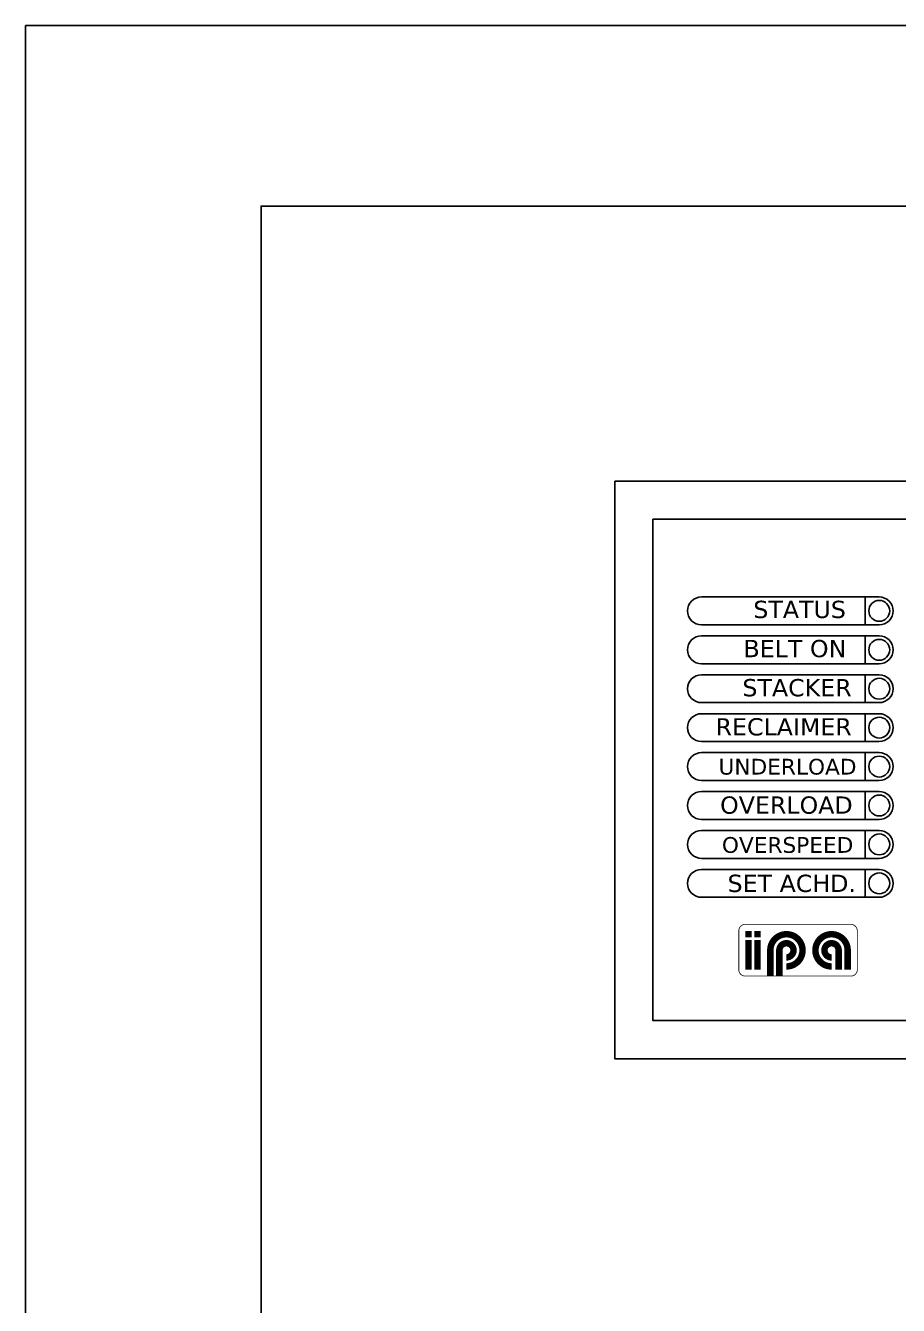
# Model space of a CAD drawing. Header units: inches. Extents: x 784 to 2184505, y 7 to 371504.
# Drawn here: x 1308902 to 1333805, y 325680 to 362202 of the extents above; entities that cross this region are included whole.
import ezdxf

# ---------------------------------------------------------------- set-up
doc = ezdxf.new("R2010")
doc.units = ezdxf.units.IN
doc.header["$MEASUREMENT"] = 0
doc.layers.add('SHEET', color=10, linetype='Continuous')
doc.styles.add('STYLE1', font='verdana.TTF')

msp = doc.modelspace()

# ---------------------------------------------------------------- linework, layer by layer
for p, q in [((1332860.7871, 345102.44969, 36398.74716), (1332860.7871, 345897.26855, 36398.74716)), ((1332860.7871, 343991.69033, 36398.74716), (1332860.7871, 344786.50919, 36398.74716)), ((1332860.7871, 342880.93097, 36398.74716), (1332860.7871, 343675.74983, 36398.74716)), ((1332860.7871, 341770.17161, 36398.74716), (1332860.7871, 342564.99047, 36398.74716)), ((1332860.7871, 340659.41225, 36398.74716), (1332860.7871, 341454.23112, 36398.74716)), ((1332860.7871, 339548.6529, 36398.74716), (1332860.7871, 340343.47176, 36398.74716)), ((1332860.7871, 338437.89354, 36398.74716), (1332860.7871, 339232.7124, 36398.74716)), ((1332860.7871, 337327.13418, 36398.74716), (1332860.7871, 338121.95304, 36398.74716))]:
    msp.add_line(p, q)
for points, elevation in [([(1308901.67757, 270720.79114), (1373421.67757, 270720.79114), (1373421.67757, 362202.21842), (1308901.67757, 362202.21842)], 48531.66288), ([(1325713.41565, 349201.69081), (1356500.64993, 349201.69081), (1356500.64993, 332721.19603), (1325713.41565, 332721.19603)], 36398.74716), ([(1326800.29328, 348114.81317), (1355413.77229, 348114.81317), (1355413.77229, 333808.07367), (1326800.29328, 333808.07367)], 36398.74716)]:
    msp.add_lwpolyline(points, close=True, dxfattribs=dict(elevation=elevation))
at = {"color": 3, "elevation": 36398.74716}
msp.add_lwpolyline([(1315621.06548, 277899.4224), (1366593.00009, 277899.4224), (1366593.00009, 357049.35593), (1315621.06548, 357049.35593)], close=True, dxfattribs=at)
at = {"elevation": 36398.74716}
for points in [[(1328187.043, 345897.26855), (1333258.19653, 345897.26855, -0.4142135624), (1333655.60596, 345499.85912, -0.4142135624), (1333258.19653, 345102.44969), (1328187.043, 345102.44969, -0.4142135624), (1327789.63357, 345499.85912, -0.4142135624)], [(1328187.043, 345897.26855), (1333258.19653, 345897.26855, -0.4142135624), (1333655.60596, 345499.85912, -0.4142135624), (1333258.19653, 345102.44969), (1328187.043, 345102.44969, -0.4142135624), (1327789.63357, 345499.85912, -0.4142135624)], [(1328187.043, 344786.50919), (1333258.19653, 344786.50919, -0.4142135624), (1333655.60596, 344389.09976, -0.4142135624), (1333258.19653, 343991.69033), (1328187.043, 343991.69033, -0.4142135624), (1327789.63357, 344389.09976, -0.4142135624)], [(1328187.043, 344786.50919), (1333258.19653, 344786.50919, -0.4142135624), (1333655.60596, 344389.09976, -0.4142135624), (1333258.19653, 343991.69033), (1328187.043, 343991.69033, -0.4142135624), (1327789.63357, 344389.09976, -0.4142135624)], [(1328187.043, 343675.74983), (1333258.19653, 343675.74983, -0.4142135624), (1333655.60596, 343278.3404, -0.4142135624), (1333258.19653, 342880.93097), (1328187.043, 342880.93097, -0.4142135624), (1327789.63357, 343278.3404, -0.4142135624)], [(1328187.043, 343675.74983), (1333258.19653, 343675.74983, -0.4142135624), (1333655.60596, 343278.3404, -0.4142135624), (1333258.19653, 342880.93097), (1328187.043, 342880.93097, -0.4142135624), (1327789.63357, 343278.3404, -0.4142135624)], [(1328187.043, 342564.99047), (1333258.19653, 342564.99047, -0.4142135624), (1333655.60596, 342167.58104, -0.4142135624), (1333258.19653, 341770.17161), (1328187.043, 341770.17161, -0.4142135624), (1327789.63357, 342167.58104, -0.4142135624)], [(1328187.043, 342564.99047), (1333258.19653, 342564.99047, -0.4142135624), (1333655.60596, 342167.58104, -0.4142135624), (1333258.19653, 341770.17161), (1328187.043, 341770.17161, -0.4142135624), (1327789.63357, 342167.58104, -0.4142135624)], [(1328187.043, 341454.23112), (1333258.19653, 341454.23112, -0.4142135624), (1333655.60596, 341056.82169, -0.4142135624), (1333258.19653, 340659.41225), (1328187.043, 340659.41225, -0.4142135624), (1327789.63357, 341056.82169, -0.4142135624)], [(1328187.043, 341454.23112), (1333258.19653, 341454.23112, -0.4142135624), (1333655.60596, 341056.82169, -0.4142135624), (1333258.19653, 340659.41225), (1328187.043, 340659.41225, -0.4142135624), (1327789.63357, 341056.82169, -0.4142135624)], [(1328187.043, 340343.47176), (1333258.19653, 340343.47176, -0.4142135624), (1333655.60596, 339946.06233, -0.4142135624), (1333258.19653, 339548.6529), (1328187.043, 339548.6529, -0.4142135624), (1327789.63357, 339946.06233, -0.4142135624)], [(1328187.043, 340343.47176), (1333258.19653, 340343.47176, -0.4142135624), (1333655.60596, 339946.06233, -0.4142135624), (1333258.19653, 339548.6529), (1328187.043, 339548.6529, -0.4142135624), (1327789.63357, 339946.06233, -0.4142135624)], [(1328187.043, 339232.7124), (1333258.19653, 339232.7124, -0.4142135624), (1333655.60596, 338835.30297, -0.4142135624), (1333258.19653, 338437.89354), (1328187.043, 338437.89354, -0.4142135624), (1327789.63357, 338835.30297, -0.4142135624)], [(1328187.043, 339232.7124), (1333258.19653, 339232.7124, -0.4142135624), (1333655.60596, 338835.30297, -0.4142135624), (1333258.19653, 338437.89354), (1328187.043, 338437.89354, -0.4142135624), (1327789.63357, 338835.30297, -0.4142135624)], [(1328187.043, 338121.95304), (1333258.19653, 338121.95304, -0.4142135624), (1333655.60596, 337724.54361, -0.4142135624), (1333258.19653, 337327.13418), (1328187.043, 337327.13418, -0.4142135624), (1327789.63357, 337724.54361, -0.4142135624)], [(1328187.043, 338121.95304), (1333258.19653, 338121.95304, -0.4142135624), (1333655.60596, 337724.54361, -0.4142135624), (1333258.19653, 337327.13418), (1328187.043, 337327.13418, -0.4142135624), (1327789.63357, 337724.54361, -0.4142135624)]]:
    msp.add_lwpolyline(points, format="xyb", close=True, dxfattribs=at)
for centre in [(1333258.19653, 345499.85912, 36398.74716), (1333258.19653, 344389.09976, 36398.74716), (1333258.19653, 343278.3404, 36398.74716), (1333258.19653, 342167.58104, 36398.74716), (1333258.19653, 341056.82169, 36398.74716), (1333258.19653, 339946.06233, 36398.74716), (1333258.19653, 338835.30297, 36398.74716), (1333258.19653, 337724.54361, 36398.74716)]:
    msp.add_circle(centre, 298.05707)
at = {"layer": 'SHEET', "color": 150, "linetype": 'Continuous', "const_width": 22.07203, "elevation": 36398.74716}
msp.add_lwpolyline([(1332447.90552, 336554.53599), (1329434.48438, 336554.53599, 0.4142135624), (1329250.55077, 336370.60238), (1329250.55077, 335261.36726, 0.4142135624), (1329434.48438, 335077.43364), (1332447.90552, 335077.43364, 0.4142135624), (1332631.83913, 335261.36726), (1332631.83913, 336370.60238, 0.4142135624)], format="xyb", close=True, dxfattribs=at)
at = {"layer": 'SHEET', "color": 150, "linetype": 'Continuous', "const_width": 183.93361, "elevation": 36398.74716}
for points in [[(1329524.67035, 336180.96199), (1329524.67035, 336364.8956)], [(1329782.17741, 336180.96199), (1329782.17741, 336364.8956)], [(1329524.67035, 335261.29393), (1329524.67035, 336107.38854)], [(1329782.17741, 335261.29393), (1329782.17741, 336107.38854)], [(1330150.04463, 335077.36031), (1330150.04463, 335813.09476)]]:
    msp.add_lwpolyline(points, dxfattribs=at)
for points in [[(1330150.04463, 335813.09476, -2.4142135624), (1330609.87866, 335353.26073, 0.048516246)], [(1330407.55169, 335077.36031), (1330407.55169, 335813.09476, -2.4142135624), (1330609.87866, 335610.76779, 1.7118172848)], [(1332357.24798, 335261.29393), (1332357.24798, 335813.09476, 2.4142135624), (1331897.41395, 335353.26073, 0.362037375)], [(1332099.74092, 335261.29393), (1332099.74092, 335813.09476, 2.4142135624), (1331897.41395, 335610.76779, 0.3121925891)]]:
    msp.add_lwpolyline(points, format="xyb", dxfattribs=at)

# ---------------------------------------------------------------- texts
at = {"color": 0, "linetype": 'Continuous', "ltscale": 10, "style": 'STYLE1'}
for s, height, p in [('STATUS', 492.879035, (1329664.93253, 345295.50984, 36398.74716)), ('BELT ON', 492.879035, (1329385.0781, 344178.73634, 36398.74716)), ('STACKER', 492.879035, (1329354.09147, 343061.96284, 36398.74716)), ('RECLAIMER', 492.879035, (1328586.90644, 341945.18934, 36398.74716)), ('UNDERLOAD', 450.35016, (1328671.47938, 340828.41584, 36398.74716)), ('OVERLOAD', 492.879035, (1328716.56261, 339711.64233, 36398.74716)), ('OVERSPEED', 450.35016, (1328768.4588, 338594.86883, 36398.74716)), ('SET ACHD.', 492.879035, (1328930.60968, 337478.09533, 36398.74716))]:
    msp.add_text(s, height=height, dxfattribs=at).set_placement(p)

doc.saveas('drawing.dxf')
